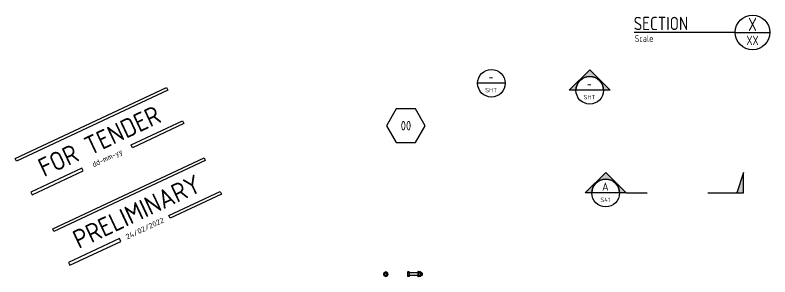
# Model space of a CAD drawing. Extents: x -408 to 1508121, y -29672 to 868845.
# Drawn here: x 1320817.9 to 1321100.7, y 207934.3 to 208032.5 of the extents above; entities that cross this region are included whole.
import ezdxf
from ezdxf.enums import TextEntityAlignment as Align

# ---------------------------------------------------------------- set-up
doc = ezdxf.new("R2010")
doc.units = 0
doc.header["$MEASUREMENT"] = 0
doc.layers.get('0').update_dxf_attribs({"lineweight": 25})
doc.layers.add('Text 5.0', color=4, linetype='Continuous')
doc.styles.add('ISOCP', font='isocp.shx')
doc.styles.get("Standard").update_dxf_attribs({"font": 'isocp.shx'})

# ---------------------------------------------------------------- blocks, each defined once
blk = doc.blocks.new('*U46')
blk.add_line((5.17, 0), (-5.17, 0))
at = {"color": 1}
blk.add_circle((0, 0), 5.17, dxfattribs=at)
at = {"color": 2}
blk.add_attdef('A', text='', height=3, dxfattribs=at).set_placement((-0.12, 0.86), align=Align.CENTER)
at = {"color": 0}
blk.add_attdef('-', text='', height=1.67, dxfattribs=at).set_placement((-0.1, -3.39), align=Align.CENTER)
blk = doc.blocks.new('*U68')
h = blk.add_hatch(color=253)
edge = h.paths.add_edge_path()
edge.add_line((0, 7.71), (7.71, 0))
edge.add_line((7.71, 0), (5.17, 0))
edge.add_arc((0, 0), 5.17, 360, 540)
edge.add_line((-5.17, 0), (-7.71, 0))
edge.add_line((-7.71, 0), (0, 7.71))
blk.add_line((5.17, 0), (-5.17, 0))
at = {"color": 1}
blk.add_lwpolyline([(0, 7.71), (7.71, 0), (5.17, 0, 1), (-5.17, 0), (-7.71, 0)], format="xyb", close=True, dxfattribs=at)
blk.add_circle((0, 0), 5.17, dxfattribs=at)
at = {"color": 2}
blk.add_attdef('A', text='', height=3, dxfattribs=at).set_placement((-0.12, 0.86), align=Align.CENTER)
at = {"color": 0}
blk.add_attdef('-', text='', height=1.67, dxfattribs=at).set_placement((-0.1, -3.39), align=Align.CENTER)
blk = doc.blocks.new('PANEL NO')
blk.add_lwpolyline([(7.24, 0), (3.62, 6.27), (-3.62, 6.27), (-7.24, 0), (-3.62, -6.27), (3.62, -6.27)], close=True)
at = {"layer": 'Text 5.0', "color": 2, "style": 'ISOCP', "width": 0.9}
blk.add_attdef('POO', text='', height=3.5, rotation=360, dxfattribs=at).set_placement((0, 0), align=Align.MIDDLE_CENTER)
blk = doc.blocks.new('*U137')
at = {"ltscale": 2}
for p, q in [((-0.65, 0.65), (-0.65, -0.65)), ((-0.05, 0.87), (-0.55, 0.87)), ((-0.05, 0.43), (-0.55, 0.43)), ((-0.05, 0.87), (-0.05, -0.87)), ((-0.05, 0.75), (0, 0.75)), ((0, 0.75), (0, -0.75)), ((3.2, 0.5), (0, 0.5)), ((3.2, 1), (3.2, -1)), ((3.4, 1), (3.2, 1)), ((3.4, 1), (3.4, -1)), ((4.2, 0.87), (3.5, 0.87)), ((4.2, 0.43), (3.5, 0.43)), ((4.3, 0.65), (4.3, -0.65)), ((4.7, 0.5), (4.3, 0.5)), ((4.8, 0.4), (4.3, 0.4)), ((4.7, 0.5), (4.8, 0.4)), ((4.7, 0.5), (4.7, -0.5)), ((4.8, 0.4), (4.8, -0.4)), ((-0.05, -0.43), (-0.55, -0.43)), ((-0.05, -0.87), (-0.55, -0.87)), ((-0.05, -0.75), (0, -0.75)), ((3.2, -0.5), (0, -0.5)), ((3.4, -1), (3.2, -1)), ((4.2, -0.43), (3.5, -0.43)), ((4.2, -0.87), (3.5, -0.87)), ((4.8, -0.4), (4.3, -0.4)), ((4.7, -0.5), (4.3, -0.5)), ((4.7, -0.5), (4.8, -0.4))]:
    blk.add_line(p, q, dxfattribs=at)
for centre, radius, start, end in [((-0.37, 0.65), 0.284, 130.4174, 229.5826), ((0.34, 0), 0.988, 153.9922, 206.0078), ((3.69, 0.65), 0.284, 130.4174, 229.5826), ((4.39, 0), 0.988, 153.9922, 206.0078), ((4.02, 0.65), 0.284, 310.4174, 49.5826), ((3.31, 0), 0.988, 333.9922, 26.0078), ((-0.37, -0.65), 0.284, 130.4174, 229.5826), ((3.69, -0.65), 0.284, 130.4174, 229.5826), ((4.02, -0.65), 0.284, 310.4174, 49.5826)]:
    blk.add_arc(centre, radius, start, end, dxfattribs=at)
blk = doc.blocks.new('*U70')
blk.add_lwpolyline([(-0.75, 0.43), (-0.75, -0.43), (0, -0.87), (0.75, -0.43), (0.75, 0.43), (0, 0.87)], close=True)
for radius in [0.75, 0.5]:
    blk.add_circle((0, 0), radius)
blk.add_arc((0, 0), 0.4, 285, 225)
blk = doc.blocks.new('*U57')
at = {"color": 1}
blk.add_line((0, 0), (-37.84, 0), dxfattribs=at)
at = {"color": 2}
blk.add_line((0, 0), (13, 0), dxfattribs=at)
at = {"color": 1}
blk.add_circle((6.5, 0), 6.5, dxfattribs=at)
at = {"color": 1, "style": 'ISOCP', "width": 0.9}
blk.add_text('SECTION', height=5, dxfattribs=at).set_placement((-38.03, 0.84))
at = {"style": 'ISOCP', "width": 0.9}
blk.add_text('Scale', height=2.5, dxfattribs=at).set_placement((-37.65, -3.55))
at = {"color": 1, "style": 'ISOCP', "width": 0.8}
blk.add_attdef('X', text='', height=5, dxfattribs=at).set_placement((6.5, 3), align=Align.MIDDLE_CENTER)
at = {"style": 'ISOCP', "width": 0.9}
blk.add_attdef('SCALE', (-26.81, -3.54), '', height=2.5, dxfattribs=at)
at = {"color": 3, "style": 'ISOCP', "width": 0.8}
blk.add_attdef('XX', text='', height=3.5, dxfattribs=at).set_placement((6.5, -3), align=Align.MIDDLE_CENTER)
blk = doc.blocks.new('*U61')
h = blk.add_hatch(color=8)
edge = h.paths.add_edge_path()
edge.add_line((0, 7.71), (7.71, 0))
edge.add_line((7.71, 0), (5.17, 0))
edge.add_arc((0, 0), 5.17, 0, 180)
edge.add_line((-5.17, 0), (-7.71, 0))
edge.add_line((-7.71, 0), (0, 7.71))
blk.add_line((5.17, 0), (-5.17, 0))
at = {"color": 1}
blk.add_line((7.71, 0), (15.5, 0), dxfattribs=at)
blk.add_lwpolyline([(0, 7.71), (7.71, 0), (5.17, 0, 1), (-5.17, 0), (-7.71, 0)], format="xyb", close=True, dxfattribs=at)
blk.add_circle((0, 0), 5.17, dxfattribs=at)
at = {"color": 2}
blk.add_attdef('A', text='', height=3, dxfattribs=at).set_placement((-0.12, 0.86), align=Align.CENTER)
at = {"color": 0}
blk.add_attdef('-', text='', height=1.67, dxfattribs=at).set_placement((-0.1, -3.39), align=Align.CENTER)
blk = doc.blocks.new('*U60')
at = {"linetype": 'Continuous'}
blk.add_hatch(color=8, dxfattribs=at).paths.add_polyline_path([(12.85, 0), (15.42, 7.71), (15.42, 0)])
at = {"color": 1}
for p, q in [((15.42, 7.71), (12.85, 0)), ((15.42, 0), (15.42, 7.71)), ((2.08, 0), (15.42, 0))]:
    blk.add_line(p, q, dxfattribs=at)
blk = doc.blocks.new('STAMP1')
at = {"layer": 'Text 5.0', "color": 1}
for points in [[(-30.11, -6.2), (-30.59, -5.18), (26.12, 21.48), (26.6, 20.46)], [(32.13, 8.9), (32.61, 7.88), (13.43, -1.14), (12.96, -0.12)], [(-24.66, -17.8), (-24.18, -18.82), (-5.08, -9.84), (-5.56, -8.82)]]:
    blk.add_lwpolyline(points, close=True, dxfattribs=at)
at = {"layer": 'Text 5.0', "color": 8, "ltscale": 100, "insert": (0.97, 1.33), "char_height": 7, "width": 60.6431, "attachment_point": 5, "rotation": 25.1799, "style": 'ISOCP'}
blk.add_mtext('PRELIMINARY', dxfattribs=at)
at = {"layer": 'Text 5.0', "ltscale": 10, "insert": (3.94, -4.98), "char_height": 2, "attachment_point": 5, "rotation": 25.1799, "style": 'ISOCP'}
blk.add_mtext('24/02/2022', dxfattribs=at)
blk = doc.blocks.new('*U93')
at = {"layer": 'Text 5.0', "color": 3}
for points in [[(-31.08, -7.53), (-31.56, -6.51), (25.15, 20.15), (25.63, 19.13)], [(31.16, 7.57), (31.64, 6.55), (12.46, -2.47), (11.99, -1.45)], [(-25.63, -19.13), (-25.15, -20.15), (-6.05, -11.17), (-6.53, -10.15)]]:
    blk.add_lwpolyline(points, close=True, dxfattribs=at)
at = {"layer": 'Text 5.0', "color": 8, "ltscale": 100, "insert": (0, 0), "char_height": 7, "width": 60.6431, "attachment_point": 5, "rotation": 25.1799, "style": 'ISOCP'}
blk.add_mtext('FOR TENDER', dxfattribs=at)
at = {"layer": 'Text 5.0', "ltscale": 10, "style": 'ISOCP', "width": 0.9}
blk.add_attdef('DD-MM-YY', text='', height=2, rotation=25.1799, dxfattribs=at).set_placement((2.97, -6.31), align=Align.MIDDLE_CENTER)

msp = doc.modelspace()

# ---------------------------------------------------------------- block references
at = {"ltscale": 100}
msp.add_blockref('PANEL NO', (1320964.31, 207991.04), dxfattribs=at).add_auto_attribs({'POO': '00'})
msp.add_blockref('*U70', (1320956.73, 207935.31), dxfattribs=at)
msp.add_blockref('*U137', (1320965.55, 207935.31))
at = {"layer": 'Text 5.0', "ltscale": 60}
msp.add_blockref('*U57', (1321087.68, 208026.03), dxfattribs=at).add_auto_attribs({'XX': 'XX', 'X': 'X'})
at = {"layer": 'Text 5.0'}
for name, p, values in [('*U46', (1320996.33, 208006.94), {'A': '-', '-': 'SHT'}), ('*U68', (1321033.18, 208004.31), {'A': '-', '-': 'SHT'}), ('*U61', (1321039.16, 207965.79), {'A': 'A', '-': 'S41'})]:
    msp.add_blockref(name, p, dxfattribs=at).add_auto_attribs(values)
at = {"layer": 'Text 5.0', "ltscale": 10}
ref = msp.add_blockref('*U93', (1320849.42, 207985.25), dxfattribs=at)
ref.add_attrib('DD-MM-YY', 'dd-mm-yy', dxfattribs={"color": 3, "ltscale": 10, "height": 2, "rotation": 25.1799, "style": 'ISOCP', "width": 0.9}).set_placement((1320852.38, 207978.94), align=Align.MIDDLE_CENTER)
msp.add_blockref('STAMP1', (1320862.53, 207957.49), dxfattribs=at)
at = {"layer": 'Text 5.0'}
msp.add_blockref('*U60', (1321075.4, 207965.79), dxfattribs=at)

doc.saveas('drawing.dxf')
